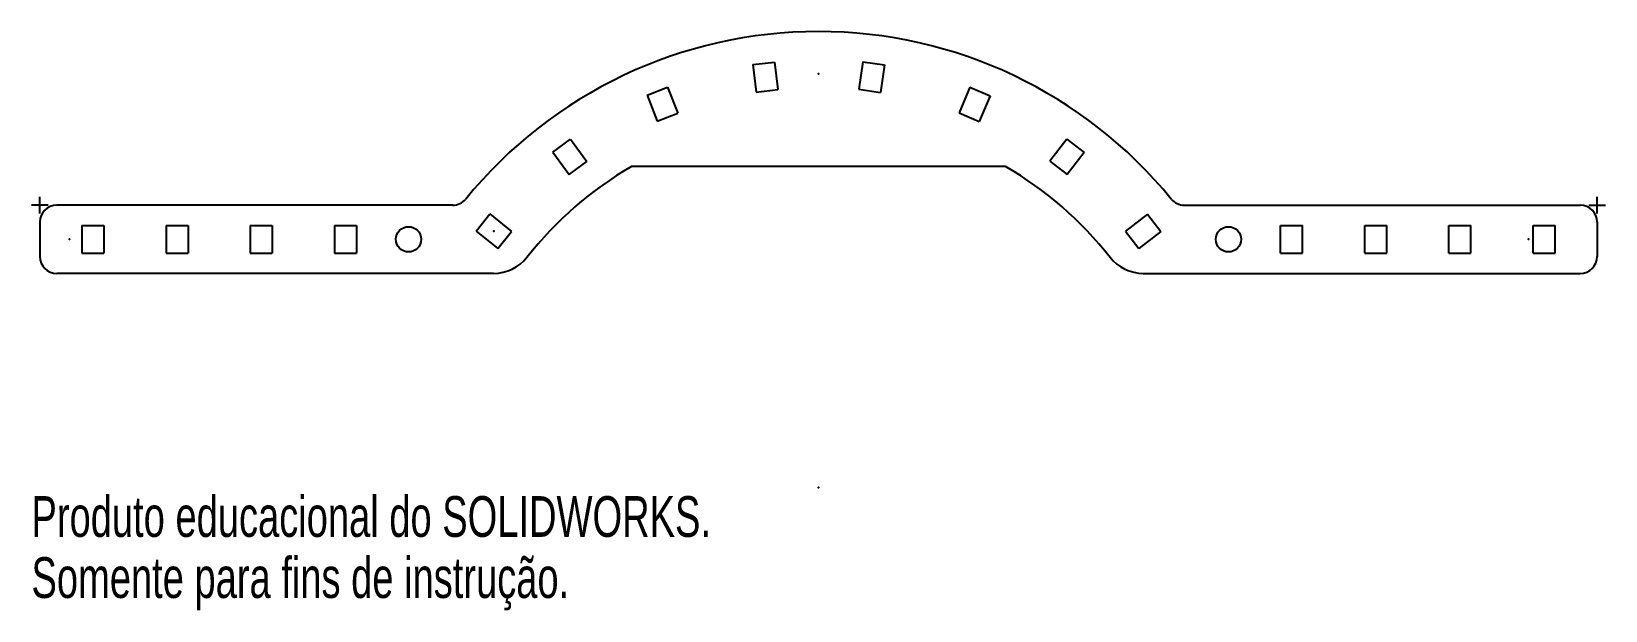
# Model space of a CAD drawing. Header units: millimetres. Extents: x -94 to 94, y -48 to 20.
import ezdxf

# ---------------------------------------------------------------- set-up
doc = ezdxf.new("R2010")
doc.units = ezdxf.units.MM
doc.header["$PDSIZE"] = -1
doc.styles.add('SLDTEXTSTYLE0', font='TXT', dxfattribs={"width": 0.7})

msp = doc.modelspace()

# ---------------------------------------------------------------- linework, layer by layer
at = {"color": 7, "linetype": 'Continuous'}
for p, q in [((-7.8, 16.34), (-5.22, 16.64)), ((-7.8, 16.34), (-7.42, 13.07)), ((-5.22, 16.64), (-4.84, 13.37)), ((5.27, 16.67), (4.8, 13.41)), ((5.27, 16.67), (7.84, 16.3)), ((7.84, 16.3), (7.37, 13.04)), ((-20.35, 12.69), (-17.93, 13.64)), ((-17.93, 13.64), (-16.73, 10.57)), ((-7.42, 13.07), (-4.84, 13.37)), ((4.8, 13.41), (7.37, 13.04)), ((17.99, 13.66), (16.7, 10.62)), ((17.99, 13.66), (20.38, 12.64)), ((-20.35, 12.69), (-19.15, 9.62)), ((20.38, 12.64), (19.1, 9.6)), ((-19.15, 9.62), (-16.73, 10.57)), ((16.7, 10.62), (19.1, 9.6)), ((-31.56, 5.96), (-29.46, 7.49)), ((-29.46, 7.49), (-27.51, 4.83)), ((29.52, 7.49), (27.5, 4.88)), ((29.52, 7.49), (31.57, 5.9)), ((-31.56, 5.96), (-29.61, 3.29)), ((31.57, 5.9), (29.55, 3.29)), ((-29.61, 3.29), (-27.51, 4.83)), ((22.21, 4.26), (-22.21, 4.26)), ((27.5, 4.88), (29.55, 3.29)), ((-92.5, -1.35), (-92.5, 0.65)), ((92.5, -1.35), (92.5, 0.65)), ((-91.5, -0.35), (-93.5, -0.35)), ((-43.46, -0.35), (-90.5, -0.35)), ((-40.67, -3.42), (-39.04, -1.39)), ((-39.04, -1.39), (-36.47, -3.47)), ((39.09, -1.41), (36.47, -3.42)), ((39.09, -1.41), (40.67, -3.47)), ((43.46, -0.35), (90.5, -0.35)), ((91.5, -0.35), (93.5, -0.35)), ((-92.5, -2.35), (-92.5, -6.44)), ((-87.5, -2.75), (-84.9, -2.75)), ((-87.5, -2.75), (-87.5, -6.05)), ((-84.9, -2.75), (-84.9, -6.05)), ((-77.5, -2.75), (-74.9, -2.75)), ((-77.5, -2.75), (-77.5, -6.05)), ((-74.9, -2.75), (-74.9, -6.05)), ((-67.5, -2.75), (-64.9, -2.75)), ((-67.5, -2.75), (-67.5, -6.05)), ((-64.9, -2.75), (-64.9, -6.05)), ((-57.5, -2.75), (-54.9, -2.75)), ((-57.5, -2.75), (-57.5, -6.05)), ((-54.9, -2.75), (-54.9, -6.05)), ((-40.67, -3.42), (-38.11, -5.49)), ((-38.11, -5.49), (-36.47, -3.47)), ((36.47, -3.42), (38.06, -5.48)), ((40.67, -3.47), (38.06, -5.48)), ((54.9, -2.75), (57.5, -2.75)), ((54.9, -6.05), (54.9, -2.75)), ((57.5, -6.05), (57.5, -2.75)), ((64.9, -2.75), (67.5, -2.75)), ((64.9, -6.05), (64.9, -2.75)), ((67.5, -6.05), (67.5, -2.75)), ((74.9, -2.75), (77.5, -2.75)), ((74.9, -6.05), (74.9, -2.75)), ((77.5, -6.05), (77.5, -2.75)), ((84.9, -6.05), (84.9, -2.75)), ((84.9, -2.75), (87.5, -2.75)), ((87.5, -6.05), (87.5, -2.75)), ((92.5, -2.35), (92.5, -6.44)), ((-87.5, -6.05), (-84.9, -6.05)), ((-77.5, -6.05), (-74.9, -6.05)), ((-67.5, -6.05), (-64.9, -6.05)), ((-57.5, -6.05), (-54.9, -6.05)), ((54.9, -6.05), (57.5, -6.05)), ((64.9, -6.05), (67.5, -6.05)), ((74.9, -6.05), (77.5, -6.05)), ((84.9, -6.05), (87.5, -6.05)), ((-38.57, -8.44), (-90.5, -8.44)), ((38.57, -8.44), (90.5, -8.44))]:
    msp.add_line(p, q, dxfattribs=at)
for centre in [(-48.7, -4.4), (48.7, -4.4)]:
    msp.add_circle(centre, 1.5, dxfattribs=at)
for centre, radius, start, end in [((0, -33.86), 54.12, 39.2525, 140.7475), ((0, -33.86), 44.12, 120.2297, 141.7446), ((0, -33.86), 44.12, 38.2554, 59.7703), ((-43.46, 1.65), 2, 270, 320.7475), ((43.46, 1.65), 2, 219.2525, 270), ((-90.5, -2.35), 2, 90, 180), ((90.5, -2.35), 2, 0, 90), ((-90.5, -6.44), 2, 180, 270), ((-38.57, -3.44), 5, 270, 321.7446), ((38.57, -3.44), 5, 218.2554, 270), ((90.5, -6.44), 2, 270, 0)]:
    msp.add_arc(centre, radius, start, end, dxfattribs=at)
for p in [(0, 15.26), (-38.57, -3.44), (-89, -4.4), (84.35, -4.4), (0, -33.86), (0, -33.86)]:
    msp.add_point(p, dxfattribs=at)

# ---------------------------------------------------------------- texts
at = {"color": 7, "linetype": 'Continuous', "char_height": 4.8336, "attachment_point": 1, "style": 'SLDTEXTSTYLE0'}
for s, insert in [('Produto educacional do SOLIDWORKS.', (-93.5, -34.88)), ('Somente para fins de instrução.', (-93.5, -42.13))]:
    msp.add_mtext(s, dxfattribs=dict(at, insert=insert))

doc.saveas('drawing.dxf')
